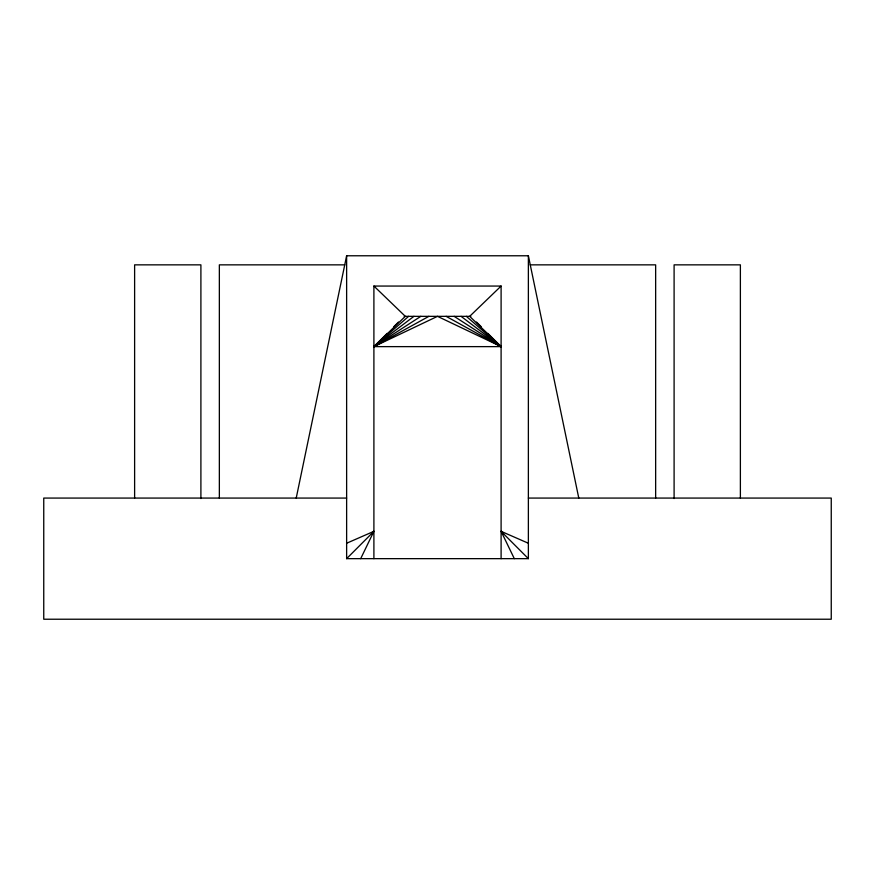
<?xml version="1.0" encoding="UTF-8"?>
<svg xmlns="http://www.w3.org/2000/svg" width="875" height="875" viewBox="0 0 875 875"><rect width="100%" height="100%" fill="white"/><g stroke="black" fill="none" stroke-linecap="round" stroke-linejoin="round"><path stroke-width="1.31" d="M296.22 498.072L346.631 255.773L528.369 255.773L578.78 498.072M360.686 558.655L373.898 531.333L346.631 543.244M528.369 255.773L528.369 558.655L346.631 558.655L373.898 531.333M387.144 333.386L373.898 346.631L501.102 346.631L487.856 333.386M393.772 326.758L398.508 322.022M501.102 558.655L501.102 286.059L469.678 316.345L501.102 346.631L437.5 316.345L373.898 346.631L405.322 316.345L373.898 286.059L373.898 558.655M408.647 316.345L373.898 346.631L428.881 316.345M413.941 316.345L373.898 346.631L420.842 316.345M344.783 264.852L219.352 264.852L219.352 498.072M530.217 264.852L655.648 264.852L655.648 498.072M373.898 286.059L501.102 286.059M404.184 316.345L470.816 316.345M346.631 498.072L43.75 498.072L43.75 619.227L831.25 619.227L831.25 498.072L528.369 498.072M514.314 558.655L501.102 531.333L528.369 543.244M446.119 316.345L501.102 346.631L466.353 316.345M454.158 316.345L501.102 346.631L461.059 316.345M476.492 322.022L481.228 326.758M501.102 531.333L528.369 558.655M740.381 498.072L740.381 264.852L674.1 264.852L674.1 498.531M346.631 255.773L346.631 558.655M200.9 498.531L200.9 264.852L134.619 264.852L134.619 498.072"/></g></svg>
